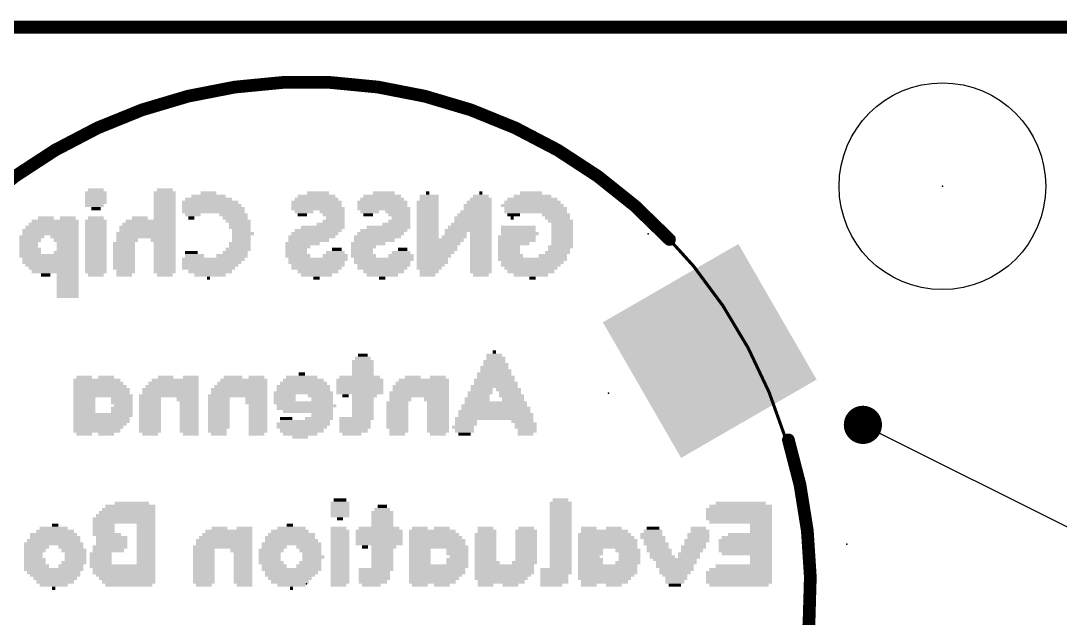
# Model space of a CAD drawing. Extents: x -17 to 166, y -13 to 51.
# Drawn here: x 8.14 to 24.74, y 13.42 to 22.96 of the extents above; entities that cross this region are included whole.
import ezdxf

# ---------------------------------------------------------------- set-up
doc = ezdxf.new("R2010")
doc.units = 0
for name, color, linetype in [('1', 12, 'CONTINUOUS'), ('16', 132, 'CONTINUOUS'), ('18', 110, 'CONTINUOUS'), ('19', 53, 'CONTINUOUS'), ('20', 31, 'CONTINUOUS'), ('21', 41, 'CONTINUOUS'), ('22', 40, 'CONTINUOUS'), ('23', 53, 'CONTINUOUS'), ('24', 53, 'CONTINUOUS'), ('51', 53, 'CONTINUOUS')]:
    doc.layers.add(name, color=color, linetype=linetype)

# ---------------------------------------------------------------- blocks, each defined once
blk = doc.blocks.new('RECT')
blk.add_solid([(-0.5, -0.5), (0.5, -0.5), (-0.5, 0.5), (0.5, 0.5)])
blk = doc.blocks.new('ROUNDV')
at = {"const_width": 0.5}
blk.add_lwpolyline([(0, -0.25, 1), (0, 0.25, 1), (0, -0.25)], format="xyb", dxfattribs=at)

msp = doc.modelspace()

# ---------------------------------------------------------------- linework, layer by layer
at = {"layer": '1', "const_width": 0.2032}
for points in [[(0, 22.86), (25.4, 22.86)], [(25.4, 22.86), (0, 22.86)]]:
    msp.add_lwpolyline(points, dxfattribs=at)
at = {"layer": '16', "const_width": 0.2032}
for points in [[(0, 22.86), (25.4, 22.86)], [(25.4, 22.86), (0, 22.86)]]:
    msp.add_lwpolyline(points, dxfattribs=at)
at = {"layer": '19'}
msp.add_line((21.59, 16.51), (26.67, 13.97), dxfattribs=at)
at = {"layer": '20', "const_width": 0.2032}
msp.add_lwpolyline([(0, 22.86), (60.96, 22.86)], dxfattribs=at)
at = {"layer": '20'}
msp.add_circle((22.86, 20.32), 1.651, dxfattribs=at)
at = {"layer": '21'}
for points, const_width in [([(18.5, 19.47, 0.4338), (6.9, 19.47)], 0.2032), ([(18.4629, 19.4353, 1), (18.5371, 19.5047)], 0.1016), ([(5, 16.27, 0.3946), (9.8, 6.57)], 0.2032), ([(15.7, 6.57, 0.394), (20.4, 16.27)], 0.2032), ([(20.4485, 16.285, 1), (20.3515, 16.255)], 0.1016)]:
    msp.add_lwpolyline(points, format="xyb", dxfattribs=dict(at, const_width=const_width))
at = {"layer": '23'}
for p in [(22.86, 20.32), (12.7, 13.97)]:
    msp.add_point(p, dxfattribs=at)
at = {"layer": '24'}
for p in [(18.161, 19.558), (17.526, 17.018), (21.336, 14.605)]:
    msp.add_point(p, dxfattribs=at)
at = {"layer": '51', "const_width": 0.05}
msp.add_lwpolyline([(12.7, 5.97, 1), (12.7, 21.97, 1), (12.7, 5.97)], format="xyb", dxfattribs=at)

# ---------------------------------------------------------------- block references
at = {"layer": '1', "xscale": 2.5, "yscale": 2.5, "rotation": 300}
msp.add_blockref('RECT', (19.1432, 17.69), dxfattribs=at)
at = {"layer": '18', "xscale": 0.6096, "yscale": 0.6096}
msp.add_blockref('ROUNDV', (21.59, 16.51), dxfattribs=at)
msp.add_blockref('ROUNDV', (21.59, 16.51), dxfattribs=at)
at = {"layer": '22', "rotation": 180}
for p, xscale, yscale in [((9.336, 20.263), 0.25, 0.05), ((10.436, 20.263), 0.25, 0.05), ((9.336, 20.213), 0.35, 0.05), ((9.336, 20.163), 0.35, 0.05), ((9.336, 20.113), 0.35, 0.05), ((10.436, 20.213), 0.35, 0.05), ((10.436, 20.163), 0.35, 0.05), ((10.436, 20.113), 0.35, 0.05), ((11.136, 20.113), 0.75, 0.05), ((11.136, 20.163), 0.55, 0.05), ((11.136, 20.213), 0.25, 0.05), ((12.861, 20.113), 0.7, 0.05), ((12.861, 20.163), 0.6, 0.05), ((12.886, 20.213), 0.35, 0.05), ((13.911, 20.113), 0.7, 0.05), ((13.911, 20.163), 0.6, 0.05), ((13.936, 20.213), 0.35, 0.05), ((14.661, 20.163), 0.3, 0.05), ((14.661, 20.113), 0.3, 0.05), ((14.636, 20.213), 0.05, 0.05), ((15.486, 20.113), 0.35, 0.05), ((15.486, 20.163), 0.25, 0.05), ((15.486, 20.213), 0.05, 0.05), ((16.311, 20.113), 0.8, 0.05), ((16.311, 20.163), 0.6, 0.05), ((16.286, 20.213), 0.35, 0.05), ((9.336, 20.063), 0.35, 0.05), ((9.311, 20.013), 0.3, 0.05), ((9.336, 19.963), 0.15, 0.05), ((10.436, 20.063), 0.35, 0.05), ((10.436, 20.013), 0.35, 0.05), ((10.436, 19.963), 0.35, 0.05), ((10.436, 19.913), 0.35, 0.05), ((11.161, 20.063), 0.9, 0.05), ((11.186, 20.013), 0.95, 0.05), ((12.861, 20.063), 0.8, 0.05), ((12.861, 20.013), 0.8, 0.05), ((12.886, 19.963), 0.85, 0.05), ((12.661, 19.913), 0.3, 0.05), ((13.111, 19.913), 0.4, 0.05), ((13.911, 20.063), 0.8, 0.05), ((13.911, 20.013), 0.8, 0.05), ((13.936, 19.963), 0.85, 0.05), ((13.711, 19.913), 0.3, 0.05), ((14.161, 19.913), 0.4, 0.05), ((14.636, 20.063), 0.35, 0.05), ((14.636, 20.013), 0.35, 0.05), ((14.636, 19.963), 0.35, 0.05), ((14.636, 19.913), 0.35, 0.05), ((15.411, 19.913), 0.5, 0.05), ((15.436, 20.013), 0.45, 0.05), ((15.436, 19.963), 0.45, 0.05), ((15.461, 20.063), 0.4, 0.05), ((16.311, 20.063), 0.9, 0.05), ((8.686, 19.763), 0.75, 0.05), ((8.536, 19.813), 0.25, 0.05), ((8.886, 19.813), 0.25, 0.05), ((9.336, 19.763), 0.35, 0.05), ((9.336, 19.813), 0.25, 0.05), ((10.211, 19.763), 0.8, 0.05), ((10.036, 19.813), 0.25, 0.05), ((10.436, 19.863), 0.35, 0.05), ((10.436, 19.813), 0.35, 0.05), ((10.886, 19.863), 0.25, 0.05), ((10.861, 19.813), 0.1, 0.05), ((11.536, 19.863), 0.45, 0.05), ((11.561, 19.813), 0.4, 0.05), ((11.611, 19.763), 0.4, 0.05), ((12.636, 19.863), 0.15, 0.05), ((13.136, 19.863), 0.35, 0.05), ((13.136, 19.763), 0.35, 0.05), ((13.161, 19.813), 0.3, 0.05), ((13.686, 19.863), 0.15, 0.05), ((14.186, 19.863), 0.35, 0.05), ((14.186, 19.763), 0.35, 0.05), ((14.211, 19.813), 0.3, 0.05), ((14.636, 19.863), 0.35, 0.05), ((14.636, 19.813), 0.35, 0.05), ((14.636, 19.763), 0.35, 0.05), ((15.361, 19.813), 0.6, 0.05), ((15.361, 19.763), 0.6, 0.05), ((15.386, 19.863), 0.55, 0.05), ((16.011, 19.863), 0.2, 0.05), ((15.986, 19.813), 0.05, 0.05), ((16.686, 19.863), 0.45, 0.05), ((16.711, 19.813), 0.4, 0.05), ((16.761, 19.763), 0.4, 0.05), ((8.611, 19.613), 0.9, 0.05), ((8.636, 19.663), 0.85, 0.05), ((8.661, 19.713), 0.8, 0.05), ((9.336, 19.713), 0.35, 0.05), ((9.336, 19.663), 0.35, 0.05), ((9.336, 19.613), 0.35, 0.05), ((10.161, 19.663), 0.9, 0.05), ((10.161, 19.613), 0.9, 0.05), ((10.186, 19.713), 0.85, 0.05), ((11.636, 19.713), 0.35, 0.05), ((11.636, 19.663), 0.35, 0.05), ((11.661, 19.613), 0.3, 0.05), ((12.886, 19.613), 0.75, 0.05), ((12.961, 19.663), 0.7, 0.05), ((13.086, 19.713), 0.45, 0.05), ((13.936, 19.613), 0.75, 0.05), ((14.011, 19.663), 0.7, 0.05), ((14.136, 19.713), 0.45, 0.05), ((14.636, 19.713), 0.35, 0.05), ((14.636, 19.663), 0.35, 0.05), ((14.636, 19.613), 0.35, 0.05), ((15.286, 19.613), 0.75, 0.05), ((15.311, 19.663), 0.7, 0.05), ((15.336, 19.713), 0.65, 0.05), ((16.086, 19.663), 0.55, 0.05), ((16.086, 19.613), 0.55, 0.05), ((16.786, 19.713), 0.35, 0.05), ((16.786, 19.663), 0.35, 0.05), ((16.786, 19.613), 0.35, 0.05), ((8.311, 19.513), 0.4, 0.05), ((8.286, 19.458), 0.35, 0.06), ((8.611, 19.563), 0.9, 0.05), ((8.836, 19.513), 0.45, 0.05), ((8.861, 19.458), 0.4, 0.06), ((9.336, 19.563), 0.35, 0.05), ((9.336, 19.513), 0.35, 0.05), ((9.336, 19.458), 0.35, 0.06), ((10.136, 19.563), 0.95, 0.05), ((10.136, 19.513), 0.95, 0.05), ((9.836, 19.458), 0.35, 0.06), ((10.411, 19.458), 0.4, 0.06), ((11.686, 19.563), 0.35, 0.05), ((11.661, 19.513), 0.3, 0.05), ((11.661, 19.458), 0.3, 0.06), ((12.786, 19.513), 0.75, 0.05), ((12.736, 19.458), 0.65, 0.06), ((12.836, 19.563), 0.75, 0.05), ((13.836, 19.513), 0.75, 0.05), ((13.786, 19.458), 0.65, 0.06), ((13.886, 19.563), 0.75, 0.05), ((14.636, 19.563), 0.35, 0.05), ((14.636, 19.513), 0.35, 0.05), ((14.836, 19.458), 0.75, 0.06), ((15.061, 19.513), 0.4, 0.05), ((15.086, 19.563), 0.35, 0.05), ((15.486, 19.563), 0.35, 0.05), ((15.486, 19.513), 0.35, 0.05), ((15.486, 19.458), 0.35, 0.06), ((16.061, 19.513), 0.6, 0.05), ((16.061, 19.458), 0.6, 0.06), ((16.111, 19.563), 0.6, 0.05), ((16.786, 19.563), 0.35, 0.05), ((16.786, 19.513), 0.35, 0.05), ((16.786, 19.458), 0.35, 0.06), ((8.261, 19.403), 0.3, 0.05), ((8.261, 19.353), 0.3, 0.05), ((8.286, 19.313), 0.35, 0.05), ((8.286, 19.263), 0.35, 0.05), ((8.861, 19.263), 0.4, 0.05), ((8.886, 19.403), 0.35, 0.05), ((8.886, 19.353), 0.35, 0.05), ((8.886, 19.313), 0.35, 0.05), ((9.336, 19.403), 0.35, 0.05), ((9.336, 19.353), 0.35, 0.05), ((9.336, 19.313), 0.35, 0.05), ((9.336, 19.263), 0.35, 0.05), ((9.786, 19.403), 0.35, 0.05), ((9.786, 19.353), 0.35, 0.05), ((9.786, 19.313), 0.35, 0.05), ((9.786, 19.263), 0.35, 0.05), ((10.436, 19.403), 0.35, 0.05), ((10.436, 19.353), 0.35, 0.05), ((10.436, 19.313), 0.35, 0.05), ((10.436, 19.263), 0.35, 0.05), ((10.861, 19.263), 0.2, 0.05), ((11.561, 19.263), 0.4, 0.05), ((11.611, 19.313), 0.4, 0.05), ((11.636, 19.403), 0.35, 0.05), ((11.636, 19.353), 0.35, 0.05), ((12.636, 19.403), 0.55, 0.05), ((12.561, 19.353), 0.4, 0.05), ((12.536, 19.313), 0.35, 0.05), ((12.536, 19.263), 0.35, 0.05), ((13.161, 19.263), 0.3, 0.05), ((13.186, 19.313), 0.15, 0.05), ((13.686, 19.403), 0.55, 0.05), ((13.611, 19.353), 0.4, 0.05), ((13.586, 19.313), 0.35, 0.05), ((13.586, 19.263), 0.35, 0.05), ((14.211, 19.263), 0.3, 0.05), ((14.236, 19.313), 0.15, 0.05), ((14.811, 19.403), 0.7, 0.05), ((14.786, 19.353), 0.65, 0.05), ((14.786, 19.313), 0.65, 0.05), ((14.761, 19.263), 0.6, 0.05), ((15.486, 19.403), 0.35, 0.05), ((15.486, 19.353), 0.35, 0.05), ((15.486, 19.313), 0.35, 0.05), ((15.486, 19.263), 0.35, 0.05), ((16.011, 19.403), 0.5, 0.05), ((15.936, 19.353), 0.35, 0.05), ((15.936, 19.313), 0.35, 0.05), ((15.936, 19.263), 0.35, 0.05), ((16.711, 19.263), 0.4, 0.05), ((16.761, 19.353), 0.4, 0.05), ((16.736, 19.313), 0.35, 0.05), ((16.786, 19.403), 0.35, 0.05), ((8.586, 19.208), 0.95, 0.06), ((8.611, 19.153), 0.9, 0.05), ((8.611, 19.103), 0.9, 0.05), ((9.336, 19.208), 0.35, 0.06), ((9.336, 19.153), 0.35, 0.05), ((9.336, 19.103), 0.35, 0.05), ((9.786, 19.208), 0.35, 0.06), ((9.786, 19.153), 0.35, 0.05), ((9.786, 19.103), 0.35, 0.05), ((10.436, 19.208), 0.35, 0.06), ((10.436, 19.153), 0.35, 0.05), ((10.436, 19.103), 0.35, 0.05), ((11.186, 19.103), 0.95, 0.05), ((10.911, 19.208), 0.3, 0.06), ((11.511, 19.208), 0.5, 0.06), ((12.561, 19.208), 0.4, 0.06), ((12.886, 19.153), 0.95, 0.05), ((12.861, 19.103), 0.9, 0.05), ((13.161, 19.208), 0.4, 0.06), ((13.611, 19.208), 0.4, 0.06), ((13.936, 19.153), 0.95, 0.05), ((13.911, 19.103), 0.9, 0.05), ((14.211, 19.208), 0.4, 0.06), ((14.736, 19.208), 0.55, 0.06), ((14.711, 19.153), 0.5, 0.05), ((14.711, 19.103), 0.5, 0.05), ((15.486, 19.208), 0.35, 0.06), ((15.486, 19.153), 0.35, 0.05), ((15.486, 19.103), 0.35, 0.05), ((15.961, 19.208), 0.4, 0.06), ((16.311, 19.153), 1.1, 0.05), ((16.636, 19.208), 0.45, 0.06), ((8.636, 19.063), 0.85, 0.05), ((8.661, 19.013), 0.8, 0.05), ((8.686, 18.958), 0.75, 0.06), ((9.336, 19.063), 0.35, 0.05), ((9.336, 19.013), 0.35, 0.05), ((9.336, 18.958), 0.35, 0.06), ((9.786, 19.063), 0.35, 0.05), ((9.786, 19.013), 0.35, 0.05), ((9.811, 18.958), 0.3, 0.06), ((10.436, 19.063), 0.35, 0.05), ((10.436, 19.013), 0.35, 0.05), ((10.436, 18.958), 0.35, 0.06), ((11.161, 19.063), 0.9, 0.05), ((11.136, 19.013), 0.85, 0.05), ((11.161, 18.958), 0.7, 0.06), ((12.886, 19.063), 0.85, 0.05), ((12.861, 19.013), 0.8, 0.05), ((12.886, 18.958), 0.65, 0.06), ((13.936, 19.063), 0.85, 0.05), ((13.911, 19.013), 0.8, 0.05), ((13.936, 18.958), 0.65, 0.06), ((14.686, 19.063), 0.45, 0.05), ((14.661, 19.013), 0.4, 0.05), ((14.661, 18.958), 0.3, 0.06), ((15.486, 19.063), 0.35, 0.05), ((15.486, 19.013), 0.35, 0.05), ((15.486, 18.958), 0.35, 0.06), ((16.286, 19.063), 0.95, 0.05), ((16.286, 19.013), 0.85, 0.05), ((16.286, 18.958), 0.75, 0.06), ((8.536, 18.903), 0.15, 0.05), ((8.886, 18.903), 0.35, 0.05), ((8.886, 18.853), 0.35, 0.05), ((8.886, 18.813), 0.35, 0.05), ((8.886, 18.763), 0.35, 0.05), ((9.336, 18.903), 0.25, 0.05), ((9.786, 18.903), 0.25, 0.05), ((10.436, 18.903), 0.25, 0.05), ((11.161, 18.903), 0.5, 0.05), ((11.136, 18.853), 0.05, 0.05), ((12.861, 18.903), 0.5, 0.05), ((12.861, 18.853), 0.1, 0.05), ((13.911, 18.903), 0.5, 0.05), ((13.911, 18.853), 0.1, 0.05), ((14.636, 18.903), 0.25, 0.05), ((15.486, 18.903), 0.25, 0.05), ((16.286, 18.903), 0.55, 0.05), ((16.311, 18.853), 0.1, 0.05), ((8.886, 18.708), 0.35, 0.06), ((8.886, 18.653), 0.35, 0.05), ((8.886, 18.608), 0.35, 0.04), ((8.886, 18.563), 0.35, 0.05), ((13.601, 17.623), 0.15, 0.05), ((15.701, 17.623), 0.25, 0.05), ((15.701, 17.673), 0.05, 0.05), ((13.601, 17.523), 0.35, 0.05), ((13.601, 17.473), 0.35, 0.05), ((13.601, 17.423), 0.35, 0.05), ((13.601, 17.573), 0.25, 0.05), ((15.701, 17.423), 0.45, 0.05), ((15.701, 17.523), 0.35, 0.05), ((15.726, 17.473), 0.4, 0.05), ((15.726, 17.573), 0.3, 0.05), ((9.151, 17.273), 0.25, 0.05), ((9.501, 17.273), 0.25, 0.05), ((10.451, 17.273), 0.25, 0.05), ((10.851, 17.273), 0.25, 0.05), ((11.526, 17.273), 0.3, 0.05), ((11.901, 17.273), 0.25, 0.05), ((12.626, 17.273), 0.5, 0.05), ((12.626, 17.323), 0.1, 0.05), ((13.551, 17.273), 0.65, 0.05), ((13.601, 17.373), 0.35, 0.05), ((13.601, 17.323), 0.35, 0.05), ((14.401, 17.273), 0.25, 0.05), ((14.801, 17.273), 0.25, 0.05), ((15.701, 17.323), 0.55, 0.05), ((15.726, 17.273), 0.6, 0.05), ((15.726, 17.373), 0.5, 0.05), ((9.351, 17.223), 0.75, 0.05), ((9.376, 17.173), 0.8, 0.05), ((9.401, 17.123), 0.85, 0.05), ((10.551, 17.123), 0.85, 0.05), ((10.576, 17.173), 0.8, 0.05), ((10.601, 17.223), 0.75, 0.05), ((11.651, 17.123), 0.85, 0.05), ((11.676, 17.173), 0.8, 0.05), ((11.701, 17.223), 0.75, 0.05), ((12.651, 17.123), 0.85, 0.05), ((12.651, 17.173), 0.75, 0.05), ((12.651, 17.223), 0.65, 0.05), ((13.551, 17.223), 0.75, 0.05), ((13.551, 17.173), 0.75, 0.05), ((13.551, 17.123), 0.75, 0.05), ((14.526, 17.123), 0.9, 0.05), ((14.551, 17.173), 0.85, 0.05), ((14.576, 17.223), 0.8, 0.05), ((15.701, 17.123), 0.75, 0.05), ((15.701, 17.223), 0.65, 0.05), ((15.726, 17.173), 0.7, 0.05), ((9.426, 17.073), 0.9, 0.05), ((9.426, 17.023), 0.9, 0.05), ((9.451, 16.973), 0.95, 0.05), ((9.151, 16.918), 0.35, 0.06), ((9.751, 16.918), 0.35, 0.06), ((10.501, 16.973), 0.95, 0.05), ((10.201, 16.918), 0.35, 0.06), ((10.526, 17.073), 0.9, 0.05), ((10.526, 17.023), 0.9, 0.05), ((10.801, 16.918), 0.35, 0.06), ((11.601, 16.973), 0.95, 0.05), ((11.301, 16.918), 0.35, 0.06), ((11.626, 17.073), 0.9, 0.05), ((11.626, 17.023), 0.9, 0.05), ((11.901, 16.918), 0.35, 0.06), ((12.651, 17.023), 0.95, 0.05), ((12.351, 16.973), 0.35, 0.05), ((12.351, 16.918), 0.35, 0.06), ((12.651, 17.073), 0.85, 0.05), ((12.926, 16.973), 0.4, 0.05), ((12.951, 16.918), 0.35, 0.06), ((13.551, 17.073), 0.75, 0.05), ((13.551, 17.023), 0.75, 0.05), ((13.326, 16.973), 0.1, 0.05), ((13.626, 16.973), 0.4, 0.05), ((13.601, 16.918), 0.35, 0.06), ((14.501, 17.023), 0.95, 0.05), ((14.501, 16.973), 0.95, 0.05), ((14.201, 16.918), 0.35, 0.06), ((14.526, 17.073), 0.9, 0.05), ((14.776, 16.918), 0.4, 0.06), ((15.426, 16.918), 0.4, 0.06), ((15.476, 17.023), 0.4, 0.05), ((15.451, 16.973), 0.35, 0.05), ((15.501, 17.073), 0.35, 0.05), ((15.926, 17.073), 0.4, 0.05), ((15.951, 17.023), 0.35, 0.05), ((15.976, 16.973), 0.4, 0.05), ((16.001, 16.918), 0.35, 0.06), ((9.151, 16.863), 0.35, 0.05), ((9.151, 16.813), 0.35, 0.05), ((9.151, 16.773), 0.35, 0.05), ((9.751, 16.863), 0.35, 0.05), ((9.751, 16.773), 0.35, 0.05), ((9.776, 16.813), 0.3, 0.05), ((10.201, 16.863), 0.35, 0.05), ((10.201, 16.813), 0.35, 0.05), ((10.201, 16.773), 0.35, 0.05), ((10.826, 16.863), 0.3, 0.05), ((10.826, 16.813), 0.3, 0.05), ((10.826, 16.773), 0.3, 0.05), ((11.301, 16.863), 0.35, 0.05), ((11.301, 16.813), 0.35, 0.05), ((11.301, 16.773), 0.35, 0.05), ((11.901, 16.863), 0.35, 0.05), ((11.926, 16.813), 0.3, 0.05), ((11.926, 16.773), 0.3, 0.05), ((12.651, 16.863), 0.95, 0.05), ((12.701, 16.813), 0.95, 0.05), ((12.676, 16.773), 0.9, 0.05), ((13.601, 16.863), 0.35, 0.05), ((13.601, 16.813), 0.35, 0.05), ((13.601, 16.773), 0.35, 0.05), ((14.151, 16.863), 0.35, 0.05), ((14.151, 16.813), 0.35, 0.05), ((14.151, 16.773), 0.35, 0.05), ((14.801, 16.863), 0.35, 0.05), ((14.801, 16.813), 0.35, 0.05), ((14.801, 16.773), 0.35, 0.05), ((15.701, 16.813), 1.05, 0.05), ((15.726, 16.773), 1.1, 0.05), ((9.151, 16.723), 0.35, 0.05), ((9.451, 16.668), 0.95, 0.06), ((9.426, 16.613), 0.9, 0.05), ((9.751, 16.723), 0.35, 0.05), ((10.201, 16.723), 0.35, 0.05), ((10.201, 16.668), 0.35, 0.06), ((10.201, 16.613), 0.35, 0.05), ((10.826, 16.723), 0.3, 0.05), ((10.826, 16.668), 0.3, 0.06), ((10.826, 16.613), 0.3, 0.05), ((11.301, 16.723), 0.35, 0.05), ((11.301, 16.668), 0.35, 0.06), ((11.301, 16.613), 0.35, 0.05), ((11.926, 16.723), 0.3, 0.05), ((11.926, 16.668), 0.3, 0.06), ((11.926, 16.613), 0.3, 0.05), ((12.376, 16.613), 0.2, 0.05), ((12.726, 16.723), 0.8, 0.05), ((12.901, 16.613), 0.45, 0.05), ((12.951, 16.668), 0.35, 0.06), ((13.501, 16.613), 0.55, 0.05), ((13.601, 16.723), 0.35, 0.05), ((13.601, 16.668), 0.35, 0.06), ((14.151, 16.723), 0.35, 0.05), ((14.151, 16.668), 0.35, 0.06), ((14.151, 16.613), 0.35, 0.05), ((14.801, 16.723), 0.35, 0.05), ((14.801, 16.668), 0.35, 0.06), ((14.801, 16.613), 0.35, 0.05), ((15.701, 16.613), 1.25, 0.05), ((15.701, 16.723), 1.15, 0.05), ((15.726, 16.668), 1.2, 0.06), ((9.426, 16.563), 0.9, 0.05), ((9.401, 16.523), 0.85, 0.05), ((9.376, 16.473), 0.8, 0.05), ((9.351, 16.418), 0.75, 0.06), ((10.201, 16.563), 0.35, 0.05), ((10.201, 16.523), 0.35, 0.05), ((10.201, 16.473), 0.35, 0.05), ((10.201, 16.418), 0.35, 0.06), ((10.826, 16.563), 0.3, 0.05), ((10.826, 16.523), 0.3, 0.05), ((10.826, 16.473), 0.3, 0.05), ((10.826, 16.418), 0.3, 0.06), ((11.301, 16.563), 0.35, 0.05), ((11.301, 16.523), 0.35, 0.05), ((11.301, 16.473), 0.35, 0.05), ((11.276, 16.418), 0.3, 0.06), ((11.926, 16.563), 0.3, 0.05), ((11.926, 16.523), 0.3, 0.05), ((11.926, 16.473), 0.3, 0.05), ((11.926, 16.418), 0.3, 0.06), ((12.651, 16.523), 0.85, 0.05), ((12.626, 16.473), 0.8, 0.05), ((12.676, 16.563), 0.8, 0.05), ((12.626, 16.418), 0.7, 0.06), ((13.476, 16.563), 0.5, 0.05), ((13.476, 16.523), 0.5, 0.05), ((13.476, 16.473), 0.5, 0.05), ((13.451, 16.418), 0.45, 0.06), ((14.151, 16.563), 0.35, 0.05), ((14.151, 16.523), 0.35, 0.05), ((14.151, 16.473), 0.35, 0.05), ((14.176, 16.418), 0.3, 0.06), ((14.801, 16.563), 0.35, 0.05), ((14.801, 16.523), 0.35, 0.05), ((14.801, 16.473), 0.35, 0.05), ((14.801, 16.418), 0.35, 0.06), ((15.201, 16.473), 0.35, 0.05), ((15.251, 16.563), 0.35, 0.05), ((15.251, 16.523), 0.35, 0.05), ((15.226, 16.418), 0.3, 0.06), ((16.151, 16.563), 0.35, 0.05), ((16.201, 16.523), 0.35, 0.05), ((16.201, 16.473), 0.35, 0.05), ((16.226, 16.418), 0.3, 0.06), ((9.151, 16.363), 0.25, 0.05), ((9.501, 16.363), 0.25, 0.05), ((10.201, 16.363), 0.25, 0.05), ((10.851, 16.363), 0.25, 0.05), ((11.301, 16.363), 0.25, 0.05), ((11.901, 16.363), 0.25, 0.05), ((12.601, 16.363), 0.55, 0.05), ((12.601, 16.313), 0.25, 0.05), ((13.426, 16.363), 0.3, 0.05), ((14.151, 16.363), 0.25, 0.05), ((14.801, 16.363), 0.25, 0.05), ((15.226, 16.363), 0.2, 0.05), ((16.201, 16.363), 0.25, 0.05), ((9.911, 15.26), 0.55, 0.05), ((13.236, 15.26), 0.3, 0.05), ((13.236, 15.31), 0.2, 0.05), ((16.761, 15.26), 0.35, 0.05), ((16.761, 15.31), 0.25, 0.05), ((19.636, 15.26), 0.8, 0.05), ((9.836, 15.11), 0.9, 0.05), ((9.861, 15.16), 0.85, 0.05), ((9.886, 15.21), 0.8, 0.05), ((13.236, 15.21), 0.3, 0.05), ((13.236, 15.16), 0.3, 0.05), ((13.236, 15.11), 0.3, 0.05), ((13.911, 15.11), 0.35, 0.05), ((13.911, 15.16), 0.25, 0.05), ((13.911, 15.21), 0.15, 0.05), ((16.761, 15.21), 0.35, 0.05), ((16.761, 15.16), 0.35, 0.05), ((16.761, 15.11), 0.35, 0.05), ((19.611, 15.16), 1.05, 0.05), ((19.611, 15.11), 1.05, 0.05), ((9.811, 15.06), 0.95, 0.05), ((13.236, 15.06), 0.3, 0.05), ((13.236, 15.01), 0.1, 0.05), ((13.911, 15.06), 0.35, 0.05), ((13.911, 15.01), 0.35, 0.05), ((13.911, 14.96), 0.35, 0.05), ((16.761, 15.06), 0.35, 0.05), ((16.761, 15.01), 0.35, 0.05), ((16.761, 14.96), 0.35, 0.05), ((19.611, 15.06), 1.05, 0.05), ((19.611, 15.01), 1.05, 0.05), ((8.661, 14.76), 0.75, 0.05), ((8.686, 14.81), 0.6, 0.05), ((8.661, 14.86), 0.45, 0.05), ((8.686, 14.91), 0.1, 0.05), ((9.461, 14.91), 0.35, 0.05), ((9.461, 14.86), 0.35, 0.05), ((9.461, 14.81), 0.35, 0.05), ((9.511, 14.76), 0.45, 0.05), ((10.136, 14.91), 0.3, 0.05), ((10.136, 14.86), 0.3, 0.05), ((10.136, 14.81), 0.3, 0.05), ((10.136, 14.76), 0.3, 0.05), ((11.436, 14.76), 0.8, 0.05), ((11.461, 14.81), 0.75, 0.05), ((11.311, 14.86), 0.25, 0.05), ((11.711, 14.86), 0.25, 0.05), ((12.461, 14.76), 0.75, 0.05), ((12.436, 14.81), 0.6, 0.05), ((12.461, 14.86), 0.45, 0.05), ((12.436, 14.91), 0.1, 0.05), ((13.211, 14.86), 0.25, 0.05), ((13.236, 14.81), 0.3, 0.05), ((13.236, 14.76), 0.3, 0.05), ((13.861, 14.81), 0.75, 0.05), ((13.861, 14.76), 0.75, 0.05), ((13.861, 14.86), 0.65, 0.05), ((13.911, 14.91), 0.35, 0.05), ((14.711, 14.81), 0.75, 0.05), ((14.736, 14.76), 0.8, 0.05), ((14.511, 14.86), 0.25, 0.05), ((14.861, 14.86), 0.25, 0.05), ((15.561, 14.76), 0.35, 0.05), ((15.561, 14.86), 0.25, 0.05), ((15.586, 14.81), 0.3, 0.05), ((16.211, 14.81), 0.35, 0.05), ((16.211, 14.76), 0.35, 0.05), ((16.211, 14.86), 0.25, 0.05), ((16.761, 14.91), 0.35, 0.05), ((16.761, 14.86), 0.35, 0.05), ((16.761, 14.81), 0.35, 0.05), ((16.761, 14.76), 0.35, 0.05), ((17.461, 14.76), 0.85, 0.05), ((17.211, 14.86), 0.25, 0.05), ((17.461, 14.81), 0.75, 0.05), ((17.611, 14.86), 0.25, 0.05), ((18.211, 14.76), 0.35, 0.05), ((18.236, 14.81), 0.3, 0.05), ((18.236, 14.86), 0.2, 0.05), ((18.961, 14.76), 0.35, 0.05), ((18.961, 14.86), 0.25, 0.05), ((18.986, 14.81), 0.3, 0.05), ((19.786, 14.76), 0.7, 0.05), ((19.961, 14.91), 0.35, 0.05), ((19.961, 14.86), 0.35, 0.05), ((19.961, 14.81), 0.35, 0.05), ((8.661, 14.61), 0.95, 0.05), ((8.661, 14.66), 0.85, 0.05), ((8.686, 14.71), 0.8, 0.05), ((9.586, 14.71), 0.5, 0.05), ((9.586, 14.66), 0.5, 0.05), ((9.586, 14.61), 0.5, 0.05), ((10.136, 14.71), 0.3, 0.05), ((10.136, 14.66), 0.3, 0.05), ((10.136, 14.61), 0.3, 0.05), ((11.386, 14.66), 0.9, 0.05), ((11.386, 14.61), 0.9, 0.05), ((11.411, 14.71), 0.85, 0.05), ((12.461, 14.61), 0.95, 0.05), ((12.436, 14.71), 0.8, 0.05), ((12.461, 14.66), 0.85, 0.05), ((13.236, 14.71), 0.3, 0.05), ((13.236, 14.66), 0.3, 0.05), ((13.236, 14.61), 0.3, 0.05), ((13.861, 14.71), 0.75, 0.05), ((13.861, 14.66), 0.75, 0.05), ((13.861, 14.61), 0.75, 0.05), ((14.761, 14.71), 0.85, 0.05), ((14.786, 14.66), 0.9, 0.05), ((14.786, 14.61), 0.9, 0.05), ((15.561, 14.71), 0.35, 0.05), ((15.561, 14.66), 0.35, 0.05), ((15.561, 14.61), 0.35, 0.05), ((16.211, 14.71), 0.35, 0.05), ((16.211, 14.66), 0.35, 0.05), ((16.211, 14.61), 0.35, 0.05), ((16.761, 14.71), 0.35, 0.05), ((16.761, 14.66), 0.35, 0.05), ((16.761, 14.61), 0.35, 0.05), ((17.486, 14.71), 0.9, 0.05), ((17.511, 14.66), 0.95, 0.05), ((17.511, 14.61), 0.95, 0.05), ((18.236, 14.71), 0.4, 0.05), ((18.261, 14.66), 0.35, 0.05), ((18.286, 14.61), 0.4, 0.05), ((18.936, 14.66), 0.4, 0.05), ((18.911, 14.61), 0.35, 0.05), ((18.961, 14.71), 0.35, 0.05), ((19.711, 14.66), 0.85, 0.05), ((19.711, 14.61), 0.85, 0.05), ((19.736, 14.71), 0.8, 0.05), ((8.386, 14.56), 0.4, 0.05), ((8.361, 14.505), 0.35, 0.06), ((8.336, 14.45), 0.3, 0.05), ((8.936, 14.56), 0.4, 0.05), ((8.986, 14.505), 0.4, 0.06), ((9.011, 14.45), 0.35, 0.05), ((9.411, 14.45), 0.35, 0.05), ((9.561, 14.56), 0.55, 0.05), ((9.536, 14.505), 0.5, 0.06), ((10.136, 14.56), 0.3, 0.05), ((10.136, 14.505), 0.3, 0.06), ((10.136, 14.45), 0.3, 0.05), ((11.361, 14.56), 0.95, 0.05), ((11.061, 14.505), 0.35, 0.06), ((11.061, 14.45), 0.35, 0.05), ((11.661, 14.505), 0.35, 0.06), ((11.686, 14.45), 0.3, 0.05), ((12.136, 14.505), 0.4, 0.06), ((12.111, 14.45), 0.35, 0.05), ((12.186, 14.56), 0.4, 0.05), ((12.736, 14.56), 0.4, 0.05), ((12.761, 14.505), 0.35, 0.06), ((12.786, 14.45), 0.3, 0.05), ((13.236, 14.56), 0.3, 0.05), ((13.236, 14.505), 0.3, 0.06), ((13.236, 14.45), 0.3, 0.05), ((13.636, 14.56), 0.1, 0.05), ((13.936, 14.56), 0.4, 0.05), ((13.911, 14.505), 0.35, 0.06), ((13.911, 14.45), 0.35, 0.05), ((14.811, 14.56), 0.95, 0.05), ((14.511, 14.505), 0.35, 0.06), ((14.511, 14.45), 0.35, 0.05), ((15.111, 14.505), 0.35, 0.06), ((15.111, 14.45), 0.35, 0.05), ((15.561, 14.56), 0.35, 0.05), ((15.561, 14.505), 0.35, 0.06), ((15.561, 14.45), 0.35, 0.05), ((16.211, 14.56), 0.35, 0.05), ((16.211, 14.505), 0.35, 0.06), ((16.211, 14.45), 0.35, 0.05), ((16.761, 14.56), 0.35, 0.05), ((16.761, 14.505), 0.35, 0.06), ((16.761, 14.45), 0.35, 0.05), ((17.511, 14.56), 0.95, 0.05), ((17.236, 14.505), 0.4, 0.06), ((17.236, 14.45), 0.4, 0.05), ((17.836, 14.505), 0.4, 0.06), ((17.861, 14.45), 0.35, 0.05), ((18.311, 14.56), 0.35, 0.05), ((18.336, 14.505), 0.4, 0.06), ((18.361, 14.45), 0.35, 0.05), ((18.811, 14.45), 0.35, 0.05), ((18.886, 14.56), 0.4, 0.05), ((18.861, 14.505), 0.35, 0.06), ((19.711, 14.56), 0.85, 0.05), ((19.711, 14.505), 0.85, 0.06), ((19.736, 14.45), 0.8, 0.05), ((8.336, 14.4), 0.3, 0.05), ((8.361, 14.36), 0.35, 0.05), ((8.361, 14.31), 0.35, 0.05), ((8.386, 14.255), 0.4, 0.06), ((8.936, 14.255), 0.4, 0.06), ((8.986, 14.31), 0.4, 0.05), ((9.011, 14.4), 0.35, 0.05), ((9.011, 14.36), 0.35, 0.05), ((9.411, 14.4), 0.35, 0.05), ((9.411, 14.36), 0.35, 0.05), ((9.411, 14.31), 0.35, 0.05), ((9.761, 14.255), 1.05, 0.06), ((10.136, 14.4), 0.3, 0.05), ((10.136, 14.36), 0.3, 0.05), ((10.136, 14.31), 0.3, 0.05), ((11.061, 14.4), 0.35, 0.05), ((11.061, 14.36), 0.35, 0.05), ((11.061, 14.31), 0.35, 0.05), ((11.061, 14.255), 0.35, 0.06), ((11.686, 14.4), 0.3, 0.05), ((11.686, 14.36), 0.3, 0.05), ((11.686, 14.31), 0.3, 0.05), ((11.686, 14.255), 0.3, 0.06), ((12.111, 14.4), 0.35, 0.05), ((12.111, 14.36), 0.35, 0.05), ((12.136, 14.31), 0.4, 0.05), ((12.186, 14.255), 0.4, 0.06), ((12.736, 14.255), 0.4, 0.06), ((12.761, 14.31), 0.35, 0.05), ((12.811, 14.4), 0.35, 0.05), ((12.786, 14.36), 0.3, 0.05), ((13.236, 14.4), 0.3, 0.05), ((13.236, 14.36), 0.3, 0.05), ((13.236, 14.31), 0.3, 0.05), ((13.236, 14.255), 0.3, 0.06), ((13.911, 14.4), 0.35, 0.05), ((13.911, 14.36), 0.35, 0.05), ((13.911, 14.31), 0.35, 0.05), ((13.911, 14.255), 0.35, 0.06), ((14.511, 14.4), 0.35, 0.05), ((14.511, 14.36), 0.35, 0.05), ((14.511, 14.31), 0.35, 0.05), ((14.811, 14.255), 0.95, 0.06), ((15.111, 14.36), 0.35, 0.05), ((15.111, 14.31), 0.35, 0.05), ((15.136, 14.4), 0.3, 0.05), ((15.561, 14.4), 0.35, 0.05), ((15.561, 14.36), 0.35, 0.05), ((15.586, 14.31), 0.4, 0.05), ((15.861, 14.255), 0.95, 0.06), ((16.186, 14.31), 0.4, 0.05), ((16.211, 14.4), 0.35, 0.05), ((16.211, 14.36), 0.35, 0.05), ((16.761, 14.4), 0.35, 0.05), ((16.761, 14.36), 0.35, 0.05), ((16.761, 14.31), 0.35, 0.05), ((16.761, 14.255), 0.35, 0.06), ((17.211, 14.4), 0.35, 0.05), ((17.236, 14.36), 0.4, 0.05), ((17.236, 14.31), 0.4, 0.05), ((17.511, 14.255), 0.95, 0.06), ((17.836, 14.31), 0.4, 0.05), ((17.861, 14.4), 0.35, 0.05), ((17.861, 14.36), 0.35, 0.05), ((18.386, 14.4), 0.4, 0.05), ((18.586, 14.36), 0.7, 0.05), ((18.611, 14.31), 0.65, 0.05), ((18.586, 14.255), 0.6, 0.06), ((18.811, 14.4), 0.35, 0.05), ((19.686, 14.255), 0.9, 0.06), ((19.961, 14.4), 0.35, 0.05), ((19.961, 14.36), 0.35, 0.05), ((19.961, 14.31), 0.35, 0.05), ((8.661, 14.2), 0.95, 0.05), ((8.661, 14.15), 0.85, 0.05), ((8.686, 14.11), 0.8, 0.05), ((9.811, 14.11), 0.95, 0.05), ((11.061, 14.2), 0.35, 0.05), ((11.061, 14.15), 0.35, 0.05), ((11.061, 14.11), 0.35, 0.05), ((11.686, 14.2), 0.3, 0.05), ((11.686, 14.15), 0.3, 0.05), ((11.686, 14.11), 0.3, 0.05), ((12.461, 14.2), 0.95, 0.05), ((12.461, 14.15), 0.85, 0.05), ((12.436, 14.11), 0.8, 0.05), ((13.236, 14.2), 0.3, 0.05), ((13.236, 14.15), 0.3, 0.05), ((13.236, 14.11), 0.3, 0.05), ((13.811, 14.2), 0.55, 0.05), ((13.786, 14.15), 0.5, 0.05), ((13.786, 14.11), 0.5, 0.05), ((14.786, 14.2), 0.9, 0.05), ((14.786, 14.15), 0.9, 0.05), ((14.761, 14.11), 0.85, 0.05), ((15.861, 14.2), 0.95, 0.05), ((15.861, 14.15), 0.95, 0.05), ((15.836, 14.11), 0.9, 0.05), ((16.686, 14.2), 0.5, 0.05), ((16.686, 14.15), 0.5, 0.05), ((16.661, 14.11), 0.45, 0.05), ((17.511, 14.2), 0.95, 0.05), ((17.511, 14.15), 0.95, 0.05), ((17.486, 14.11), 0.9, 0.05), ((18.611, 14.2), 0.55, 0.05), ((18.586, 14.15), 0.5, 0.05), ((18.586, 14.11), 0.4, 0.05), ((19.611, 14.15), 1.05, 0.05), ((19.611, 14.11), 1.05, 0.05), ((8.686, 14.06), 0.7, 0.05), ((8.686, 14.005), 0.6, 0.06), ((8.661, 13.95), 0.45, 0.05), ((9.836, 14.06), 0.9, 0.05), ((9.861, 14.005), 0.85, 0.06), ((9.861, 13.95), 0.75, 0.05), ((11.061, 14.06), 0.35, 0.05), ((11.061, 14.005), 0.35, 0.06), ((11.061, 13.95), 0.25, 0.05), ((11.686, 14.06), 0.3, 0.05), ((11.686, 14.005), 0.3, 0.06), ((11.711, 13.95), 0.25, 0.05), ((12.436, 14.06), 0.7, 0.05), ((12.436, 14.005), 0.6, 0.06), ((12.461, 13.95), 0.45, 0.05), ((13.236, 14.06), 0.3, 0.05), ((13.236, 14.005), 0.3, 0.06), ((13.211, 13.95), 0.25, 0.05), ((13.786, 14.06), 0.5, 0.05), ((13.761, 14.005), 0.45, 0.06), ((13.736, 13.95), 0.3, 0.05), ((14.736, 14.06), 0.8, 0.05), ((14.711, 14.005), 0.75, 0.06), ((14.511, 13.95), 0.25, 0.05), ((14.861, 13.95), 0.25, 0.05), ((15.811, 14.06), 0.85, 0.05), ((15.811, 14.005), 0.75, 0.06), ((15.561, 13.95), 0.25, 0.05), ((15.961, 13.95), 0.25, 0.05), ((16.661, 14.06), 0.45, 0.05), ((16.661, 14.005), 0.45, 0.06), ((16.611, 13.95), 0.35, 0.05), ((17.461, 14.06), 0.85, 0.05), ((17.461, 14.005), 0.75, 0.06), ((17.211, 13.95), 0.25, 0.05), ((17.611, 13.95), 0.25, 0.05), ((18.611, 14.06), 0.35, 0.05), ((18.586, 14.005), 0.3, 0.06), ((18.586, 13.95), 0.2, 0.05), ((19.611, 14.06), 1.05, 0.05), ((19.611, 14.005), 1.05, 0.06), ((19.611, 13.95), 0.95, 0.05), ((8.661, 13.9), 0.05, 0.05), ((12.461, 13.9), 0.05, 0.05)]:
    msp.add_blockref('RECT', p, dxfattribs=dict(at, xscale=xscale, yscale=yscale))
at = {"layer": '22', "yscale": 0.05, "rotation": 180}
for p in [(11.211, 19.963), (11.211, 19.913), (16.311, 20.013), (16.361, 19.963), (16.361, 19.913), (11.211, 19.153), (16.311, 19.103), (15.726, 16.863), (19.636, 15.21), (9.786, 15.01), (9.786, 14.96), (19.636, 14.96), (9.786, 14.2), (9.786, 14.15), (19.636, 14.2)]:
    msp.add_blockref('RECT', p, dxfattribs=at)

doc.saveas('drawing.dxf')
